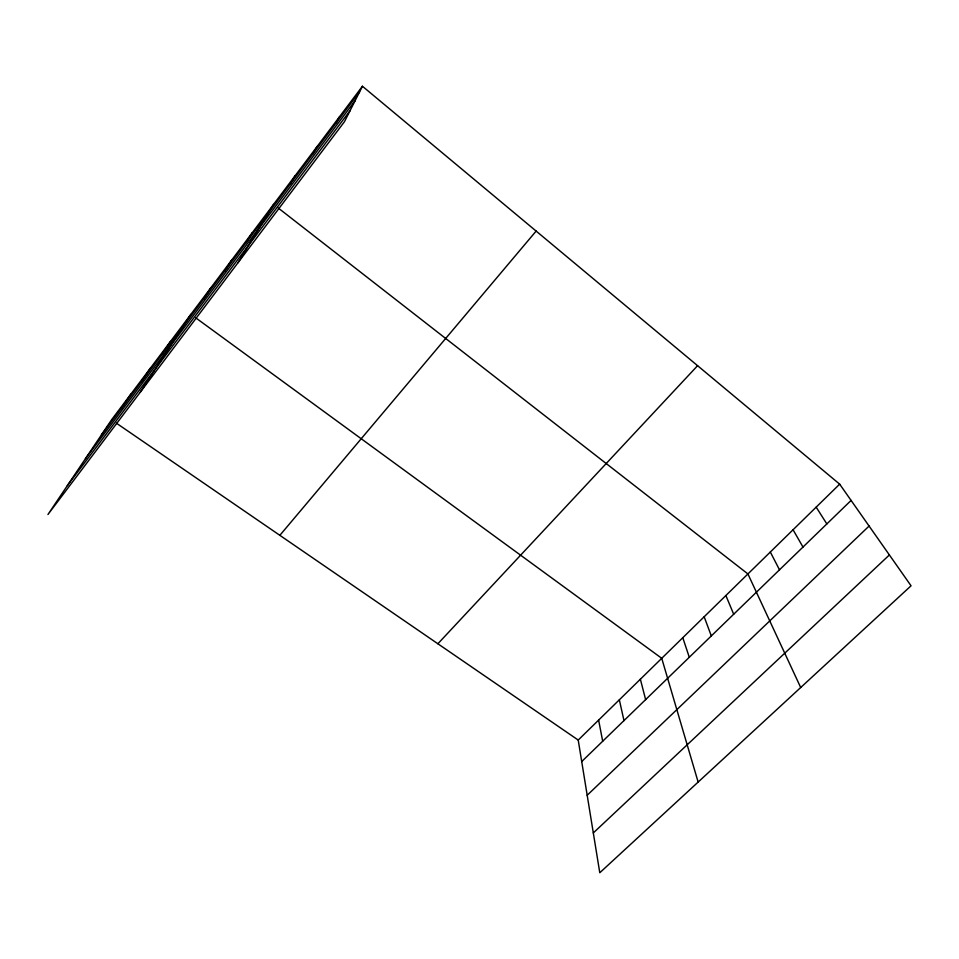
<?xml version="1.0" encoding="UTF-8"?>
<svg xmlns="http://www.w3.org/2000/svg" width="959" height="959" viewBox="0 0 959 959"><rect width="100%" height="100%" fill="white"/><g stroke="black" fill="none" stroke-linecap="round" stroke-linejoin="round"><path stroke-width="1.44" d="M362.442 86.25L344.473 121.673L47.95 514.504L111.532 419.838L362.442 86.25L839.664 484.151L911.05 585.793L599.783 872.75L578.217 740.06L116.399 423.171M336.07 123.1L339.618 116.602M312.946 153.824L317.201 146.403M290.265 183.972L295.192 175.665M237.976 262.754L273.591 204.387M246.139 242.591L252.361 232.605M224.682 271.109L231.515 260.321M203.62 299.1L211.04 287.556M140.362 392.075L190.913 314.312M161.987 354.41L170.534 341.392M141.441 381.718L150.527 368.004M121.254 408.546L130.856 394.149M101.426 434.883L359.637 91.776M85.447 458.678L355.166 100.599M67.346 485.626L350.035 110.705M279.848 535.338L536.141 231.071M437.879 643.765L697.589 365.691M578.217 740.06L839.664 484.151M581.705 761.578L851.089 500.418M587.184 795.263L869.094 526.047M593.309 832.939L889.389 554.949M195.636 317.765L661.734 658.306L698.14 782.076M278.194 207.971L747.924 573.95L800.693 687.519M816.181 507.143L826.838 523.926M793.069 529.764L802.971 547.05M770.317 552.024L779.499 569.814M725.879 595.527L733.683 614.239M704.17 616.781L711.314 635.925M682.784 637.699L689.293 657.275M640.372 679.224L645.623 699.602M619.334 699.806L623.985 720.593M598.62 720.089L602.684 741.235"/></g></svg>
